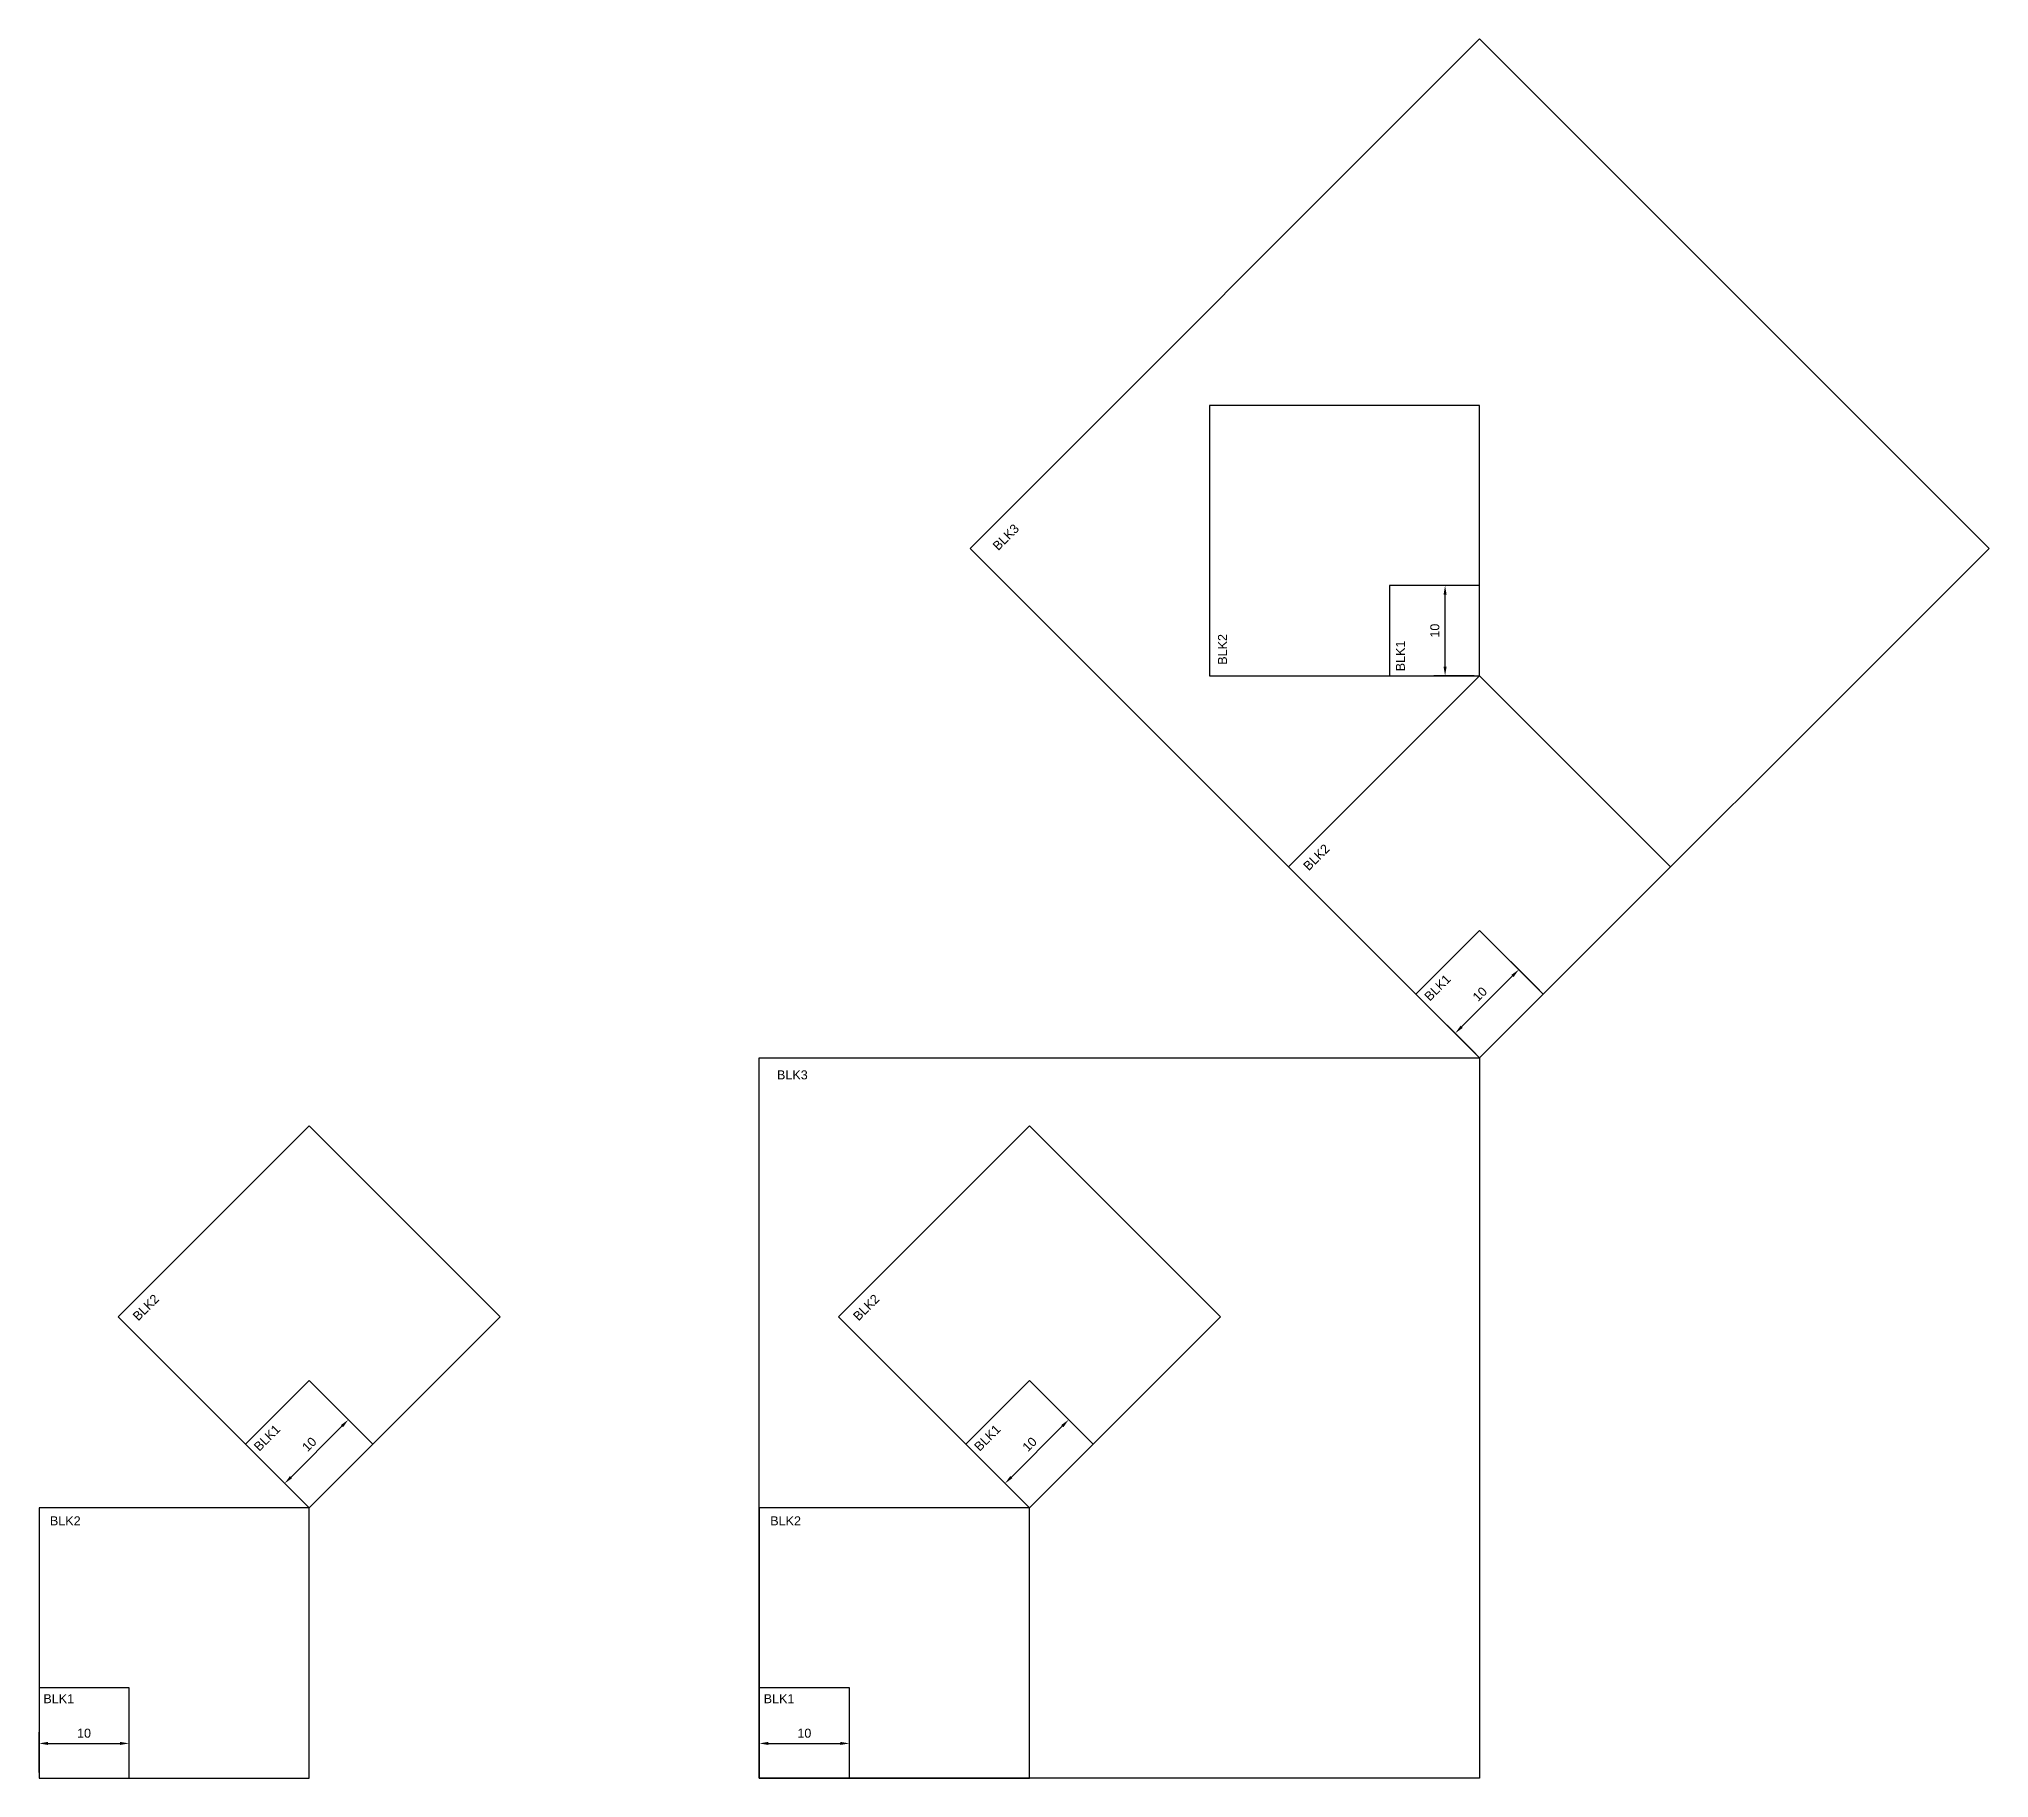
# Model space of a CAD drawing. Header units: metres. Extents: x 30 to 247, y 30 to 223.
import ezdxf

# ---------------------------------------------------------------- set-up
doc = ezdxf.new("R2010")
doc.units = ezdxf.units.M
doc.styles.get("Standard").update_dxf_attribs({"font": 'arial.ttf'})
doc.dimstyles.new('ISO-25', dxfattribs={"dimtxt": 2.5, "dimasz": 2.5, "dimexe": 1.25, "dimexo": 0.625, "dimtad": 1, "dimtxsty": 'Standard', "dimcen": 2.5, "dimadec": 0, "dimazin": 0, "dimtfac": 1, "dimtmove": 0, "dimatfit": 3, "dimfxl": 1, "dimarcsym": 0})

# ---------------------------------------------------------------- blocks, each defined once
blk = doc.blocks.new('*D7')
at = {"color": 0, "lineweight": -2}
for p, q in [((0, 0.62), (0, 5.09)), ((10, 0.62), (10, 5.09))]:
    blk.add_line(p, q, dxfattribs=at)
at = {"color": 1, "lineweight": -2}
blk.add_line((1, 3.84), (9, 3.84), dxfattribs=at)
at = {"color": 1}
for points in [[(1, 4.01), (1, 3.67), (0, 3.84)], [(9, 3.67), (9, 4.01), (10, 3.84)]]:
    blk.add_solid(points, dxfattribs=at)
at = {"layer": 'Defpoints', "color": 0}
for p in [(10, 3.84), (0, 0), (10, 0)]:
    blk.add_point(p, dxfattribs=at)
at = {"color": 1, "insert": (5, 4.97), "char_height": 1, "attachment_point": 5}
blk.add_mtext('10', dxfattribs=at)
blk = doc.blocks.new('BLK1')
blk.add_lwpolyline([(0, 0), (10, 0), (10, 10), (0, 10)], close=True)
blk.add_text('BLK1', height=1).set_placement((0.483, 8.306))
dim = blk.add_linear_dim(base=(10, 3.839), p1=(0, 0), p2=(10, 0), dimstyle='ISO-25', override={"dimtxt": 1, "dimasz": 1, "dimclrd": 1, "dimclrt": 1})
dim.commit()
dim.dimension.update_dxf_attribs({"geometry": '*D7', "text_midpoint": (5, 4.974)})
blk = doc.blocks.new('BLK2')
blk.add_lwpolyline([(30, 30), (0, 30), (0, 0), (30, 0)], close=True)
blk.add_blockref('BLK1', (0, 0))
blk.add_text('BLK2', height=1).set_placement((1.21, 28.06))
blk = doc.blocks.new('BLK3')
blk.add_lwpolyline([(0, 0), (0, 80), (80, 80), (80, 0)], close=True)
at = {"rotation": 45}
blk.add_blockref('BLK2', (30, 30), dxfattribs=at)
blk.add_blockref('BLK2', (0, 0))
blk.add_text('BLK3', height=1).set_placement((1.96, 77.59))

msp = doc.modelspace()

# ---------------------------------------------------------------- block references
at = {"rotation": 45}
for name, p in [('BLK3', (190, 110)), ('BLK2', (60, 60))]:
    msp.add_blockref(name, p, dxfattribs=at)
for name, p in [('BLK3', (110, 30)), ('BLK2', (30, 30))]:
    msp.add_blockref(name, p)

doc.saveas('drawing.dxf')
